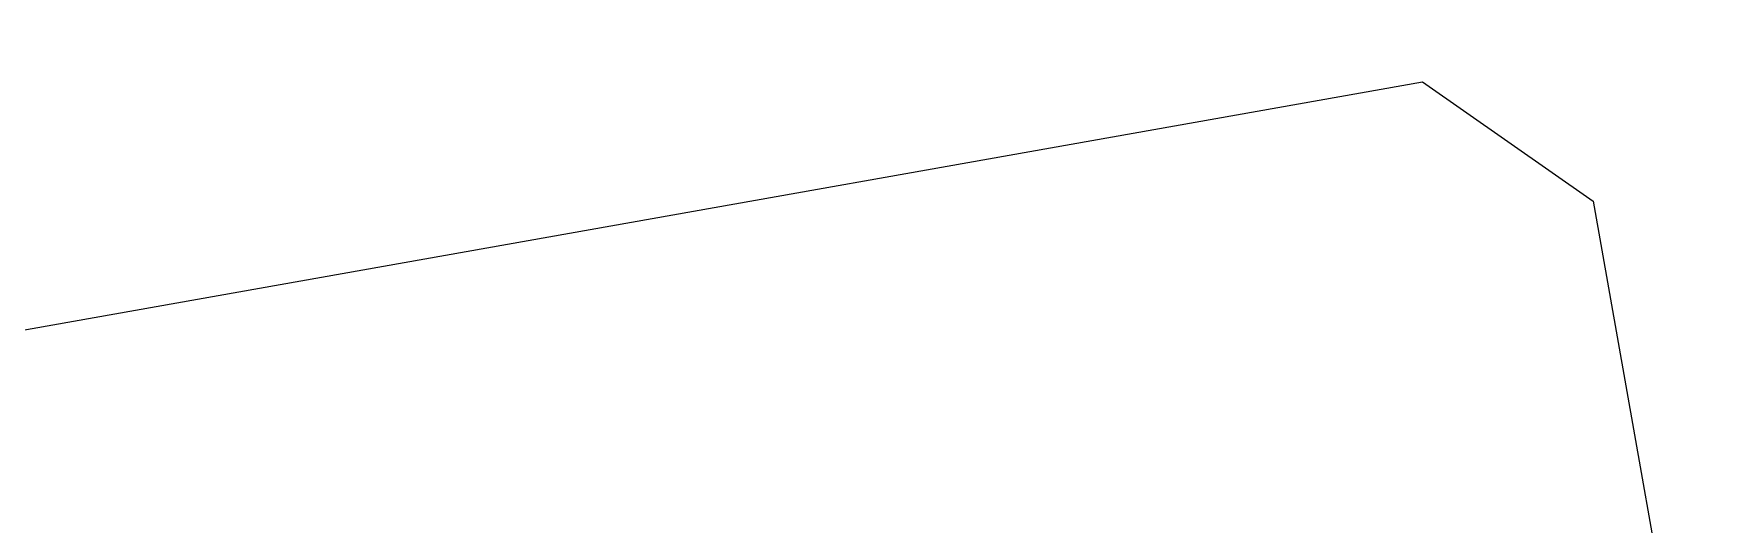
# Model space of a CAD drawing. Header units: millimetres. Extents: x 0 to 8967983, y -224399 to 13801.
# Drawn here: x 71378.1 to 71389.33, y -193386.85 to -193383.59 of the extents above; entities that cross this region are included whole.
import ezdxf

# ---------------------------------------------------------------- set-up
doc = ezdxf.new("R2010")
doc.units = ezdxf.units.MM
doc.header["$LTSCALE"] = 10
doc.layers.add('Архитектура', color=251, linetype='Continuous')

msp = doc.modelspace()

# ---------------------------------------------------------------- linework, layer by layer
at = {"layer": 'Архитектура', "lineweight": 25, "transparency": 33554684}
msp.add_lwpolyline([(71368.977, -193418.366), (71363.786, -193389.073), (71364.576, -193387.943), (71387.315, -193383.912), (71388.446, -193384.703), (71389.148, -193388.664), (71388.23, -193389.075), (71387.948, -193388.877), (71383.386, -193389.686), (71383.287, -193389.827), (71381.184, -193391.933), (71380.796, -193393.24), (71381.839, -193399.123)], dxfattribs=at)
msp.add_lwpolyline([(71368.977, -193418.366), (71363.786, -193389.073), (71364.576, -193387.943), (71387.315, -193383.912), (71388.446, -193384.703), (71389.148, -193388.664), (71388.23, -193389.075), (71387.948, -193388.877), (71383.386, -193389.686), (71383.287, -193389.827), (71381.184, -193391.933), (71380.796, -193393.24), (71381.839, -193399.123)], dxfattribs=at)
msp.add_lwpolyline([(71368.977, -193418.366), (71363.786, -193389.073), (71364.576, -193387.943), (71387.315, -193383.912), (71388.446, -193384.703), (71389.148, -193388.664), (71388.23, -193389.075), (71387.948, -193388.877), (71383.386, -193389.686), (71383.287, -193389.827), (71381.184, -193391.933), (71380.796, -193393.24), (71381.839, -193399.123)], dxfattribs=at)
msp.add_lwpolyline([(71368.977, -193418.366), (71363.786, -193389.073), (71364.576, -193387.943), (71387.315, -193383.912), (71388.446, -193384.703), (71389.148, -193388.664), (71388.23, -193389.075), (71387.948, -193388.877), (71383.386, -193389.686), (71383.287, -193389.827), (71381.184, -193391.933), (71380.796, -193393.24), (71381.839, -193399.123)], dxfattribs=at)
msp.add_lwpolyline([(71368.977, -193418.366), (71363.786, -193389.073), (71364.576, -193387.943), (71387.315, -193383.912), (71388.446, -193384.703), (71389.148, -193388.664), (71388.23, -193389.075), (71387.948, -193388.877), (71383.386, -193389.686), (71383.287, -193389.827), (71381.184, -193391.933), (71380.796, -193393.24), (71381.839, -193399.123)], dxfattribs=at)
msp.add_lwpolyline([(71368.977, -193418.366), (71363.786, -193389.073), (71364.576, -193387.943), (71387.315, -193383.912), (71388.446, -193384.703), (71389.148, -193388.664), (71388.23, -193389.075), (71387.948, -193388.877), (71383.386, -193389.686), (71383.287, -193389.827), (71381.184, -193391.933), (71380.796, -193393.24), (71381.839, -193399.123)], dxfattribs=at)
msp.add_lwpolyline([(71368.977, -193418.366), (71363.786, -193389.073), (71364.576, -193387.943), (71387.315, -193383.912), (71388.446, -193384.703), (71389.148, -193388.664), (71388.23, -193389.075), (71387.948, -193388.877), (71383.386, -193389.686), (71383.287, -193389.827), (71381.184, -193391.933), (71380.796, -193393.24), (71381.839, -193399.123)], dxfattribs=at)
msp.add_lwpolyline([(71368.977, -193418.366), (71363.786, -193389.073), (71364.576, -193387.943), (71387.315, -193383.912), (71388.446, -193384.703), (71389.148, -193388.664), (71388.23, -193389.075), (71387.948, -193388.877), (71383.386, -193389.686), (71383.287, -193389.827), (71381.184, -193391.933), (71380.796, -193393.24), (71381.839, -193399.123)], dxfattribs=at)
msp.add_lwpolyline([(71368.977, -193418.366), (71363.786, -193389.073), (71364.576, -193387.943), (71387.315, -193383.912), (71388.446, -193384.703), (71389.148, -193388.664), (71388.23, -193389.075), (71387.948, -193388.877), (71383.386, -193389.686), (71383.287, -193389.827), (71381.184, -193391.933), (71380.796, -193393.24), (71381.839, -193399.123)], dxfattribs=at)
msp.add_lwpolyline([(71368.977, -193418.366), (71363.786, -193389.073), (71364.576, -193387.943), (71387.315, -193383.912), (71388.446, -193384.703), (71389.148, -193388.664), (71388.23, -193389.075), (71387.948, -193388.877), (71383.386, -193389.686), (71383.287, -193389.827), (71381.184, -193391.933), (71380.796, -193393.24), (71381.839, -193399.123)], dxfattribs=at)
msp.add_lwpolyline([(71368.977, -193418.366), (71363.786, -193389.073), (71364.576, -193387.943), (71387.315, -193383.912), (71388.446, -193384.703), (71389.148, -193388.664), (71388.23, -193389.075), (71387.948, -193388.877), (71383.386, -193389.686), (71383.287, -193389.827), (71381.184, -193391.933), (71380.796, -193393.24), (71381.839, -193399.123)], dxfattribs=at)
msp.add_lwpolyline([(71368.977, -193418.366), (71363.786, -193389.073), (71364.576, -193387.943), (71387.315, -193383.912), (71388.446, -193384.703), (71389.148, -193388.664), (71388.23, -193389.075), (71387.948, -193388.877), (71383.386, -193389.686), (71383.287, -193389.827), (71381.184, -193391.933), (71380.796, -193393.24), (71381.839, -193399.123)], dxfattribs=at)
msp.add_lwpolyline([(71368.977, -193418.366), (71363.786, -193389.073), (71364.576, -193387.943), (71387.315, -193383.912), (71388.446, -193384.703), (71389.148, -193388.664), (71388.23, -193389.075), (71387.948, -193388.877), (71383.386, -193389.686), (71383.287, -193389.827), (71381.184, -193391.933), (71380.796, -193393.24), (71381.839, -193399.123)], dxfattribs=at)
msp.add_lwpolyline([(71368.977, -193418.366), (71363.786, -193389.073), (71364.576, -193387.943), (71387.315, -193383.912), (71388.446, -193384.703), (71389.148, -193388.664), (71388.23, -193389.075), (71387.948, -193388.877), (71383.386, -193389.686), (71383.287, -193389.827), (71381.184, -193391.933), (71380.796, -193393.24), (71381.839, -193399.123)], dxfattribs=at)
msp.add_lwpolyline([(71368.977, -193418.366), (71363.786, -193389.073), (71364.576, -193387.943), (71387.315, -193383.912), (71388.446, -193384.703), (71389.148, -193388.664), (71388.23, -193389.075), (71387.948, -193388.877), (71383.386, -193389.686), (71383.287, -193389.827), (71381.184, -193391.933), (71380.796, -193393.24), (71381.839, -193399.123)], dxfattribs=at)
msp.add_lwpolyline([(71368.977, -193418.366), (71363.786, -193389.073), (71364.576, -193387.943), (71387.315, -193383.912), (71388.446, -193384.703), (71389.148, -193388.664), (71388.23, -193389.075), (71387.948, -193388.877), (71383.386, -193389.686), (71383.287, -193389.827), (71381.184, -193391.933), (71380.796, -193393.24), (71381.839, -193399.123)], dxfattribs=at)
msp.add_lwpolyline([(71368.977, -193418.366), (71363.786, -193389.073), (71364.576, -193387.943), (71387.315, -193383.912), (71388.446, -193384.703), (71389.148, -193388.664), (71388.23, -193389.075), (71387.948, -193388.877), (71383.386, -193389.686), (71383.287, -193389.827), (71381.184, -193391.933), (71380.796, -193393.24), (71381.839, -193399.123)], dxfattribs=at)
msp.add_lwpolyline([(71368.977, -193418.366), (71363.786, -193389.073), (71364.576, -193387.943), (71387.315, -193383.912), (71388.446, -193384.703), (71389.148, -193388.664), (71388.23, -193389.075), (71387.948, -193388.877), (71383.386, -193389.686), (71383.287, -193389.827), (71381.184, -193391.933), (71380.796, -193393.24), (71381.839, -193399.123)], dxfattribs=at)
msp.add_lwpolyline([(71368.977, -193418.366), (71363.786, -193389.073), (71364.576, -193387.943), (71387.315, -193383.912), (71388.446, -193384.703), (71389.148, -193388.664), (71388.23, -193389.075), (71387.948, -193388.877), (71383.386, -193389.686), (71383.287, -193389.827), (71381.184, -193391.933), (71380.796, -193393.24), (71381.839, -193399.123)], dxfattribs=at)
msp.add_lwpolyline([(71368.977, -193418.366), (71363.786, -193389.073), (71364.576, -193387.943), (71387.315, -193383.912), (71388.446, -193384.703), (71389.148, -193388.664), (71388.23, -193389.075), (71387.948, -193388.877), (71383.386, -193389.686), (71383.287, -193389.827), (71381.184, -193391.933), (71380.796, -193393.24), (71381.839, -193399.123)], dxfattribs=at)
msp.add_lwpolyline([(71368.977, -193418.366), (71363.786, -193389.073), (71364.576, -193387.943), (71387.315, -193383.912), (71388.446, -193384.703), (71389.148, -193388.664), (71388.23, -193389.075), (71387.948, -193388.877), (71383.386, -193389.686), (71383.287, -193389.827), (71381.184, -193391.933), (71380.796, -193393.24), (71381.839, -193399.123)], dxfattribs=at)
msp.add_lwpolyline([(71368.977, -193418.366), (71363.786, -193389.073), (71364.576, -193387.943), (71387.315, -193383.912), (71388.446, -193384.703), (71389.148, -193388.664), (71388.23, -193389.075), (71387.948, -193388.877), (71383.386, -193389.686), (71383.287, -193389.827), (71381.184, -193391.933), (71380.796, -193393.24), (71381.839, -193399.123)], dxfattribs=at)
msp.add_lwpolyline([(71368.977, -193418.366), (71363.786, -193389.073), (71364.576, -193387.943), (71387.315, -193383.912), (71388.446, -193384.703), (71389.148, -193388.664), (71388.23, -193389.075), (71387.948, -193388.877), (71383.386, -193389.686), (71383.287, -193389.827), (71381.184, -193391.933), (71380.796, -193393.24), (71381.839, -193399.123)], dxfattribs=at)
msp.add_lwpolyline([(71368.977, -193418.366), (71363.786, -193389.073), (71364.576, -193387.943), (71387.315, -193383.912), (71388.446, -193384.703), (71389.148, -193388.664), (71388.23, -193389.075), (71387.948, -193388.877), (71383.386, -193389.686), (71383.287, -193389.827), (71381.184, -193391.933), (71380.796, -193393.24), (71381.839, -193399.123)], dxfattribs=at)
msp.add_lwpolyline([(71368.977, -193418.366), (71363.786, -193389.073), (71364.576, -193387.943), (71387.315, -193383.912), (71388.446, -193384.703), (71389.148, -193388.664), (71388.23, -193389.075), (71387.948, -193388.877), (71383.386, -193389.686), (71383.287, -193389.827), (71381.184, -193391.933), (71380.796, -193393.24), (71381.839, -193399.123)], dxfattribs=at)
msp.add_lwpolyline([(71368.977, -193418.366), (71363.786, -193389.073), (71364.576, -193387.943), (71387.315, -193383.912), (71388.446, -193384.703), (71389.148, -193388.664), (71388.23, -193389.075), (71387.948, -193388.877), (71383.386, -193389.686), (71383.287, -193389.827), (71381.184, -193391.933), (71380.796, -193393.24), (71381.839, -193399.123)], dxfattribs=at)
msp.add_lwpolyline([(71368.977, -193418.366), (71363.786, -193389.073), (71364.576, -193387.943), (71387.315, -193383.912), (71388.446, -193384.703), (71389.148, -193388.664), (71388.23, -193389.075), (71387.948, -193388.877), (71383.386, -193389.686), (71383.287, -193389.827), (71381.184, -193391.933), (71380.796, -193393.24), (71381.839, -193399.123)], dxfattribs=at)
msp.add_lwpolyline([(71368.977, -193418.366), (71363.786, -193389.073), (71364.576, -193387.943), (71387.315, -193383.912), (71388.446, -193384.703), (71389.148, -193388.664), (71388.23, -193389.075), (71387.948, -193388.877), (71383.386, -193389.686), (71383.287, -193389.827), (71381.184, -193391.933), (71380.796, -193393.24), (71381.839, -193399.123)], dxfattribs=at)
msp.add_lwpolyline([(71368.977, -193418.366), (71363.786, -193389.073), (71364.576, -193387.943), (71387.315, -193383.912), (71388.446, -193384.703), (71389.148, -193388.664), (71388.23, -193389.075), (71387.948, -193388.877), (71383.386, -193389.686), (71383.287, -193389.827), (71381.184, -193391.933), (71380.796, -193393.24), (71381.839, -193399.123)], dxfattribs=at)
msp.add_lwpolyline([(71368.977, -193418.366), (71363.786, -193389.073), (71364.576, -193387.943), (71387.315, -193383.912), (71388.446, -193384.703), (71389.148, -193388.664), (71388.23, -193389.075), (71387.948, -193388.877), (71383.386, -193389.686), (71383.287, -193389.827), (71381.184, -193391.933), (71380.796, -193393.24), (71381.839, -193399.123)], dxfattribs=at)
msp.add_lwpolyline([(71368.977, -193418.366), (71363.786, -193389.073), (71364.576, -193387.943), (71387.315, -193383.912), (71388.446, -193384.703), (71389.148, -193388.664), (71388.23, -193389.075), (71387.948, -193388.877), (71383.386, -193389.686), (71383.287, -193389.827), (71381.184, -193391.933), (71380.796, -193393.24), (71381.839, -193399.123)], dxfattribs=at)
msp.add_lwpolyline([(71368.977, -193418.366), (71363.786, -193389.073), (71364.576, -193387.943), (71387.315, -193383.912), (71388.446, -193384.703), (71389.148, -193388.664), (71388.23, -193389.075), (71387.948, -193388.877), (71383.386, -193389.686), (71383.287, -193389.827), (71381.184, -193391.933), (71380.796, -193393.24), (71381.839, -193399.123)], dxfattribs=at)
msp.add_lwpolyline([(71368.977, -193418.366), (71363.786, -193389.073), (71364.576, -193387.943), (71387.315, -193383.912), (71388.446, -193384.703), (71389.148, -193388.664), (71388.23, -193389.075), (71387.948, -193388.877), (71383.386, -193389.686), (71383.287, -193389.827), (71381.184, -193391.933), (71380.796, -193393.24), (71381.839, -193399.123)], dxfattribs=at)
msp.add_lwpolyline([(71368.977, -193418.366), (71363.786, -193389.073), (71364.576, -193387.943), (71387.315, -193383.912), (71388.446, -193384.703), (71389.148, -193388.664), (71388.23, -193389.075), (71387.948, -193388.877), (71383.386, -193389.686), (71383.287, -193389.827), (71381.184, -193391.933), (71380.796, -193393.24), (71381.839, -193399.123)], dxfattribs=at)
msp.add_lwpolyline([(71368.977, -193418.366), (71363.786, -193389.073), (71364.576, -193387.943), (71387.315, -193383.912), (71388.446, -193384.703), (71389.148, -193388.664), (71388.23, -193389.075), (71387.948, -193388.877), (71383.386, -193389.686), (71383.287, -193389.827), (71381.184, -193391.933), (71380.796, -193393.24), (71381.839, -193399.123)], dxfattribs=at)
msp.add_lwpolyline([(71368.977, -193418.366), (71363.786, -193389.073), (71364.576, -193387.943), (71387.315, -193383.912), (71388.446, -193384.703), (71389.148, -193388.664), (71388.23, -193389.075), (71387.948, -193388.877), (71383.386, -193389.686), (71383.287, -193389.827), (71381.184, -193391.933), (71380.796, -193393.24), (71381.839, -193399.123)], dxfattribs=at)
msp.add_lwpolyline([(71368.977, -193418.366), (71363.786, -193389.073), (71364.576, -193387.943), (71387.315, -193383.912), (71388.446, -193384.703), (71389.148, -193388.664), (71388.23, -193389.075), (71387.948, -193388.877), (71383.386, -193389.686), (71383.287, -193389.827), (71381.184, -193391.933), (71380.796, -193393.24), (71381.839, -193399.123)], dxfattribs=at)
msp.add_lwpolyline([(71368.977, -193418.366), (71363.786, -193389.073), (71364.576, -193387.943), (71387.315, -193383.912), (71388.446, -193384.703), (71389.148, -193388.664), (71388.23, -193389.075), (71387.948, -193388.877), (71383.386, -193389.686), (71383.287, -193389.827), (71381.184, -193391.933), (71380.796, -193393.24), (71381.839, -193399.123)], dxfattribs=at)
msp.add_lwpolyline([(71368.977, -193418.366), (71363.786, -193389.073), (71364.576, -193387.943), (71387.315, -193383.912), (71388.446, -193384.703), (71389.148, -193388.664), (71388.23, -193389.075), (71387.948, -193388.877), (71383.386, -193389.686), (71383.287, -193389.827), (71381.184, -193391.933), (71380.796, -193393.24), (71381.839, -193399.123)], dxfattribs=at)
msp.add_lwpolyline([(71368.977, -193418.366), (71363.786, -193389.073), (71364.576, -193387.943), (71387.315, -193383.912), (71388.446, -193384.703), (71389.148, -193388.664), (71388.23, -193389.075), (71387.948, -193388.877), (71383.386, -193389.686), (71383.287, -193389.827), (71381.184, -193391.933), (71380.796, -193393.24), (71381.839, -193399.123)], dxfattribs=at)
msp.add_lwpolyline([(71368.977, -193418.366), (71363.786, -193389.073), (71364.576, -193387.943), (71387.315, -193383.912), (71388.446, -193384.703), (71389.148, -193388.664), (71388.23, -193389.075), (71387.948, -193388.877), (71383.386, -193389.686), (71383.287, -193389.827), (71381.184, -193391.933), (71380.796, -193393.24), (71381.839, -193399.123)], dxfattribs=at)
msp.add_lwpolyline([(71368.977, -193418.366), (71363.786, -193389.073), (71364.576, -193387.943), (71387.315, -193383.912), (71388.446, -193384.703), (71389.148, -193388.664), (71388.23, -193389.075), (71387.948, -193388.877), (71383.386, -193389.686), (71383.287, -193389.827), (71381.184, -193391.933), (71380.796, -193393.24), (71381.839, -193399.123)], dxfattribs=at)
msp.add_lwpolyline([(71368.977, -193418.366), (71363.786, -193389.073), (71364.576, -193387.943), (71387.315, -193383.912), (71388.446, -193384.703), (71389.148, -193388.664), (71388.23, -193389.075), (71387.948, -193388.877), (71383.386, -193389.686), (71383.287, -193389.827), (71381.184, -193391.933), (71380.796, -193393.24), (71381.839, -193399.123)], dxfattribs=at)
msp.add_lwpolyline([(71368.977, -193418.366), (71363.786, -193389.073), (71364.576, -193387.943), (71387.315, -193383.912), (71388.446, -193384.703), (71389.148, -193388.664), (71388.23, -193389.075), (71387.948, -193388.877), (71383.386, -193389.686), (71383.287, -193389.827), (71381.184, -193391.933), (71380.796, -193393.24), (71381.839, -193399.123)], dxfattribs=at)
msp.add_lwpolyline([(71368.977, -193418.366), (71363.786, -193389.073), (71364.576, -193387.943), (71387.315, -193383.912), (71388.446, -193384.703), (71389.148, -193388.664), (71388.23, -193389.075), (71387.948, -193388.877), (71383.386, -193389.686), (71383.287, -193389.827), (71381.184, -193391.933), (71380.796, -193393.24), (71381.839, -193399.123)], dxfattribs=at)
msp.add_lwpolyline([(71368.977, -193418.366), (71363.786, -193389.073), (71364.576, -193387.943), (71387.315, -193383.912), (71388.446, -193384.703), (71389.148, -193388.664), (71388.23, -193389.075), (71387.948, -193388.877), (71383.386, -193389.686), (71383.287, -193389.827), (71381.184, -193391.933), (71380.796, -193393.24), (71381.839, -193399.123)], dxfattribs=at)
msp.add_lwpolyline([(71368.977, -193418.366), (71363.786, -193389.073), (71364.576, -193387.943), (71387.315, -193383.912), (71388.446, -193384.703), (71389.148, -193388.664), (71388.23, -193389.075), (71387.948, -193388.877), (71383.386, -193389.686), (71383.287, -193389.827), (71381.184, -193391.933), (71380.796, -193393.24), (71381.839, -193399.123)], dxfattribs=at)
msp.add_lwpolyline([(71368.977, -193418.366), (71363.786, -193389.073), (71364.576, -193387.943), (71387.315, -193383.912), (71388.446, -193384.703), (71389.148, -193388.664), (71388.23, -193389.075), (71387.948, -193388.877), (71383.386, -193389.686), (71383.287, -193389.827), (71381.184, -193391.933), (71380.796, -193393.24), (71381.839, -193399.123)], dxfattribs=at)
msp.add_lwpolyline([(71368.977, -193418.366), (71363.786, -193389.073), (71364.576, -193387.943), (71387.315, -193383.912), (71388.446, -193384.703), (71389.148, -193388.664), (71388.23, -193389.075), (71387.948, -193388.877), (71383.386, -193389.686), (71383.287, -193389.827), (71381.184, -193391.933), (71380.796, -193393.24), (71381.839, -193399.123)], dxfattribs=at)
msp.add_lwpolyline([(71368.977, -193418.366), (71363.786, -193389.073), (71364.576, -193387.943), (71387.315, -193383.912), (71388.446, -193384.703), (71389.148, -193388.664), (71388.23, -193389.075), (71387.948, -193388.877), (71383.386, -193389.686), (71383.287, -193389.827), (71381.184, -193391.933), (71380.796, -193393.24), (71381.839, -193399.123)], dxfattribs=at)
msp.add_lwpolyline([(71368.977, -193418.366), (71363.786, -193389.073), (71364.576, -193387.943), (71387.315, -193383.912), (71388.446, -193384.703), (71389.148, -193388.664), (71388.23, -193389.075), (71387.948, -193388.877), (71383.386, -193389.686), (71383.287, -193389.827), (71381.184, -193391.933), (71380.796, -193393.24), (71381.839, -193399.123)], dxfattribs=at)
msp.add_lwpolyline([(71368.977, -193418.366), (71363.786, -193389.073), (71364.576, -193387.943), (71387.315, -193383.912), (71388.446, -193384.703), (71389.148, -193388.664), (71388.23, -193389.075), (71387.948, -193388.877), (71383.386, -193389.686), (71383.287, -193389.827), (71381.184, -193391.933), (71380.796, -193393.24), (71381.839, -193399.123)], dxfattribs=at)
msp.add_lwpolyline([(71368.977, -193418.366), (71363.786, -193389.073), (71364.576, -193387.943), (71387.315, -193383.912), (71388.446, -193384.703), (71389.148, -193388.664), (71388.23, -193389.075), (71387.948, -193388.877), (71383.386, -193389.686), (71383.287, -193389.827), (71381.184, -193391.933), (71380.796, -193393.24), (71381.839, -193399.123)], dxfattribs=at)
msp.add_lwpolyline([(71368.977, -193418.366), (71363.786, -193389.073), (71364.576, -193387.943), (71387.315, -193383.912), (71388.446, -193384.703), (71389.148, -193388.664), (71388.23, -193389.075), (71387.948, -193388.877), (71383.386, -193389.686), (71383.287, -193389.827), (71381.184, -193391.933), (71380.796, -193393.24), (71381.839, -193399.123)], dxfattribs=at)
msp.add_lwpolyline([(71368.977, -193418.366), (71363.786, -193389.073), (71364.576, -193387.943), (71387.315, -193383.912), (71388.446, -193384.703), (71389.148, -193388.664), (71388.23, -193389.075), (71387.948, -193388.877), (71383.386, -193389.686), (71383.287, -193389.827), (71381.184, -193391.933), (71380.796, -193393.24), (71381.839, -193399.123)], dxfattribs=at)
msp.add_lwpolyline([(71368.977, -193418.366), (71363.786, -193389.073), (71364.576, -193387.943), (71387.315, -193383.912), (71388.446, -193384.703), (71389.148, -193388.664), (71388.23, -193389.075), (71387.948, -193388.877), (71383.386, -193389.686), (71383.287, -193389.827), (71381.184, -193391.933), (71380.796, -193393.24), (71381.839, -193399.123)], dxfattribs=at)
msp.add_lwpolyline([(71368.977, -193418.366), (71363.786, -193389.073), (71364.576, -193387.943), (71387.315, -193383.912), (71388.446, -193384.703), (71389.148, -193388.664), (71388.23, -193389.075), (71387.948, -193388.877), (71383.386, -193389.686), (71383.287, -193389.827), (71381.184, -193391.933), (71380.796, -193393.24), (71381.839, -193399.123)], dxfattribs=at)
msp.add_lwpolyline([(71368.977, -193418.366), (71363.786, -193389.073), (71364.576, -193387.943), (71387.315, -193383.912), (71388.446, -193384.703), (71389.148, -193388.664), (71388.23, -193389.075), (71387.948, -193388.877), (71383.386, -193389.686), (71383.287, -193389.827), (71381.184, -193391.933), (71380.796, -193393.24), (71381.839, -193399.123)], dxfattribs=at)
msp.add_lwpolyline([(71368.977, -193418.366), (71363.786, -193389.073), (71364.576, -193387.943), (71387.315, -193383.912), (71388.446, -193384.703), (71389.148, -193388.664), (71388.23, -193389.075), (71387.948, -193388.877), (71383.386, -193389.686), (71383.287, -193389.827), (71381.184, -193391.933), (71380.796, -193393.24), (71381.839, -193399.123)], dxfattribs=at)
msp.add_lwpolyline([(71368.977, -193418.366), (71363.786, -193389.073), (71364.576, -193387.943), (71387.315, -193383.912), (71388.446, -193384.703), (71389.148, -193388.664), (71388.23, -193389.075), (71387.948, -193388.877), (71383.386, -193389.686), (71383.287, -193389.827), (71381.184, -193391.933), (71380.796, -193393.24), (71381.839, -193399.123)], dxfattribs=at)
msp.add_lwpolyline([(71368.977, -193418.366), (71363.786, -193389.073), (71364.576, -193387.943), (71387.315, -193383.912), (71388.446, -193384.703), (71389.148, -193388.664), (71388.23, -193389.075), (71387.948, -193388.877), (71383.386, -193389.686), (71383.287, -193389.827), (71381.184, -193391.933), (71380.796, -193393.24), (71381.839, -193399.123)], dxfattribs=at)
msp.add_lwpolyline([(71368.977, -193418.366), (71363.786, -193389.073), (71364.576, -193387.943), (71387.315, -193383.912), (71388.446, -193384.703), (71389.148, -193388.664), (71388.23, -193389.075), (71387.948, -193388.877), (71383.386, -193389.686), (71383.287, -193389.827), (71381.184, -193391.933), (71380.796, -193393.24), (71381.839, -193399.123)], dxfattribs=at)
msp.add_lwpolyline([(71368.977, -193418.366), (71363.786, -193389.073), (71364.576, -193387.943), (71387.315, -193383.912), (71388.446, -193384.703), (71389.148, -193388.664), (71388.23, -193389.075), (71387.948, -193388.877), (71383.386, -193389.686), (71383.287, -193389.827), (71381.184, -193391.933), (71380.796, -193393.24), (71381.839, -193399.123)], dxfattribs=at)
msp.add_lwpolyline([(71368.977, -193418.366), (71363.786, -193389.073), (71364.576, -193387.943), (71387.315, -193383.912), (71388.446, -193384.703), (71389.148, -193388.664), (71388.23, -193389.075), (71387.948, -193388.877), (71383.386, -193389.686), (71383.287, -193389.827), (71381.184, -193391.933), (71380.796, -193393.24), (71381.839, -193399.123)], dxfattribs=at)
msp.add_lwpolyline([(71368.977, -193418.366), (71363.786, -193389.073), (71364.576, -193387.943), (71387.315, -193383.912), (71388.446, -193384.703), (71389.148, -193388.664), (71388.23, -193389.075), (71387.948, -193388.877), (71383.386, -193389.686), (71383.287, -193389.827), (71381.184, -193391.933), (71380.796, -193393.24), (71381.839, -193399.123)], dxfattribs=at)
msp.add_lwpolyline([(71368.977, -193418.366), (71363.786, -193389.073), (71364.576, -193387.943), (71387.315, -193383.912), (71388.446, -193384.703), (71389.148, -193388.664), (71388.23, -193389.075), (71387.948, -193388.877), (71383.386, -193389.686), (71383.287, -193389.827), (71381.184, -193391.933), (71380.796, -193393.24), (71381.839, -193399.123)], dxfattribs=at)
msp.add_lwpolyline([(71368.977, -193418.366), (71363.786, -193389.073), (71364.576, -193387.943), (71387.315, -193383.912), (71388.446, -193384.703), (71389.148, -193388.664), (71388.23, -193389.075), (71387.948, -193388.877), (71383.386, -193389.686), (71383.287, -193389.827), (71381.184, -193391.933), (71380.796, -193393.24), (71381.839, -193399.123)], dxfattribs=at)
msp.add_lwpolyline([(71368.977, -193418.366), (71363.786, -193389.073), (71364.576, -193387.943), (71387.315, -193383.912), (71388.446, -193384.703), (71389.148, -193388.664), (71388.23, -193389.075), (71387.948, -193388.877), (71383.386, -193389.686), (71383.287, -193389.827), (71381.184, -193391.933), (71380.796, -193393.24), (71381.839, -193399.123)], dxfattribs=at)
msp.add_lwpolyline([(71368.977, -193418.366), (71363.786, -193389.073), (71364.576, -193387.943), (71387.315, -193383.912), (71388.446, -193384.703), (71389.148, -193388.664), (71388.23, -193389.075), (71387.948, -193388.877), (71383.386, -193389.686), (71383.287, -193389.827), (71381.184, -193391.933), (71380.796, -193393.24), (71381.839, -193399.123)], dxfattribs=at)
msp.add_lwpolyline([(71368.977, -193418.366), (71363.786, -193389.073), (71364.576, -193387.943), (71387.315, -193383.912), (71388.446, -193384.703), (71389.148, -193388.664), (71388.23, -193389.075), (71387.948, -193388.877), (71383.386, -193389.686), (71383.287, -193389.827), (71381.184, -193391.933), (71380.796, -193393.24), (71381.839, -193399.123)], dxfattribs=at)
msp.add_lwpolyline([(71368.977, -193418.366), (71363.786, -193389.073), (71364.576, -193387.943), (71387.315, -193383.912), (71388.446, -193384.703), (71389.148, -193388.664), (71388.23, -193389.075), (71387.948, -193388.877), (71383.386, -193389.686), (71383.287, -193389.827), (71381.184, -193391.933), (71380.796, -193393.24), (71381.839, -193399.123)], dxfattribs=at)
msp.add_lwpolyline([(71368.977, -193418.366), (71363.786, -193389.073), (71364.576, -193387.943), (71387.315, -193383.912), (71388.446, -193384.703), (71389.148, -193388.664), (71388.23, -193389.075), (71387.948, -193388.877), (71383.386, -193389.686), (71383.287, -193389.827), (71381.184, -193391.933), (71380.796, -193393.24), (71381.839, -193399.123)], dxfattribs=at)
msp.add_lwpolyline([(71368.977, -193418.366), (71363.786, -193389.073), (71364.576, -193387.943), (71387.315, -193383.912), (71388.446, -193384.703), (71389.148, -193388.664), (71388.23, -193389.075), (71387.948, -193388.877), (71383.386, -193389.686), (71383.287, -193389.827), (71381.184, -193391.933), (71380.796, -193393.24), (71381.839, -193399.123)], dxfattribs=at)
msp.add_lwpolyline([(71368.977, -193418.366), (71363.786, -193389.073), (71364.576, -193387.943), (71387.315, -193383.912), (71388.446, -193384.703), (71389.148, -193388.664), (71388.23, -193389.075), (71387.948, -193388.877), (71383.386, -193389.686), (71383.287, -193389.827), (71381.184, -193391.933), (71380.796, -193393.24), (71381.839, -193399.123)], dxfattribs=at)
msp.add_lwpolyline([(71368.977, -193418.366), (71363.786, -193389.073), (71364.576, -193387.943), (71387.315, -193383.912), (71388.446, -193384.703), (71389.148, -193388.664), (71388.23, -193389.075), (71387.948, -193388.877), (71383.386, -193389.686), (71383.287, -193389.827), (71381.184, -193391.933), (71380.796, -193393.24), (71381.839, -193399.123)], dxfattribs=at)
msp.add_lwpolyline([(71368.977, -193418.366), (71363.786, -193389.073), (71364.576, -193387.943), (71387.315, -193383.912), (71388.446, -193384.703), (71389.148, -193388.664), (71388.23, -193389.075), (71387.948, -193388.877), (71383.386, -193389.686), (71383.287, -193389.827), (71381.184, -193391.933), (71380.796, -193393.24), (71381.839, -193399.123)], dxfattribs=at)
msp.add_lwpolyline([(71368.977, -193418.366), (71363.786, -193389.073), (71364.576, -193387.943), (71387.315, -193383.912), (71388.446, -193384.703), (71389.148, -193388.664), (71388.23, -193389.075), (71387.948, -193388.877), (71383.386, -193389.686), (71383.287, -193389.827), (71381.184, -193391.933), (71380.796, -193393.24), (71381.839, -193399.123)], dxfattribs=at)
msp.add_lwpolyline([(71368.977, -193418.366), (71363.786, -193389.073), (71364.576, -193387.943), (71387.315, -193383.912), (71388.446, -193384.703), (71389.148, -193388.664), (71388.23, -193389.075), (71387.948, -193388.877), (71383.386, -193389.686), (71383.287, -193389.827), (71381.184, -193391.933), (71380.796, -193393.24), (71381.839, -193399.123)], dxfattribs=at)
msp.add_lwpolyline([(71368.977, -193418.366), (71363.786, -193389.073), (71364.576, -193387.943), (71387.315, -193383.912), (71388.446, -193384.703), (71389.148, -193388.664), (71388.23, -193389.075), (71387.948, -193388.877), (71383.386, -193389.686), (71383.287, -193389.827), (71381.184, -193391.933), (71380.796, -193393.24), (71381.839, -193399.123)], dxfattribs=at)
msp.add_lwpolyline([(71368.977, -193418.366), (71363.786, -193389.073), (71364.576, -193387.943), (71387.315, -193383.912), (71388.446, -193384.703), (71389.148, -193388.664), (71388.23, -193389.075), (71387.948, -193388.877), (71383.386, -193389.686), (71383.287, -193389.827), (71381.184, -193391.933), (71380.796, -193393.24), (71381.839, -193399.123)], dxfattribs=at)
msp.add_lwpolyline([(71368.977, -193418.366), (71363.786, -193389.073), (71364.576, -193387.943), (71387.315, -193383.912), (71388.446, -193384.703), (71389.148, -193388.664), (71388.23, -193389.075), (71387.948, -193388.877), (71383.386, -193389.686), (71383.287, -193389.827), (71381.184, -193391.933), (71380.796, -193393.24), (71381.839, -193399.123)], dxfattribs=at)
msp.add_lwpolyline([(71368.977, -193418.366), (71363.786, -193389.073), (71364.576, -193387.943), (71387.315, -193383.912), (71388.446, -193384.703), (71389.148, -193388.664), (71388.23, -193389.075), (71387.948, -193388.877), (71383.386, -193389.686), (71383.287, -193389.827), (71381.184, -193391.933), (71380.796, -193393.24), (71381.839, -193399.123)], dxfattribs=at)
msp.add_lwpolyline([(71368.977, -193418.366), (71363.786, -193389.073), (71364.576, -193387.943), (71387.315, -193383.912), (71388.446, -193384.703), (71389.148, -193388.664), (71388.23, -193389.075), (71387.948, -193388.877), (71383.386, -193389.686), (71383.287, -193389.827), (71381.184, -193391.933), (71380.796, -193393.24), (71381.839, -193399.123)], dxfattribs=at)
msp.add_lwpolyline([(71368.977, -193418.366), (71363.786, -193389.073), (71364.576, -193387.943), (71387.315, -193383.912), (71388.446, -193384.703), (71389.148, -193388.664), (71388.23, -193389.075), (71387.948, -193388.877), (71383.386, -193389.686), (71383.287, -193389.827), (71381.184, -193391.933), (71380.796, -193393.24), (71381.839, -193399.123)], dxfattribs=at)
msp.add_lwpolyline([(71368.977, -193418.366), (71363.786, -193389.073), (71364.576, -193387.943), (71387.315, -193383.912), (71388.446, -193384.703), (71389.148, -193388.664), (71388.23, -193389.075), (71387.948, -193388.877), (71383.386, -193389.686), (71383.287, -193389.827), (71381.184, -193391.933), (71380.796, -193393.24), (71381.839, -193399.123)], dxfattribs=at)
msp.add_lwpolyline([(71368.977, -193418.366), (71363.786, -193389.073), (71364.576, -193387.943), (71387.315, -193383.912), (71388.446, -193384.703), (71389.148, -193388.664), (71388.23, -193389.075), (71387.948, -193388.877), (71383.386, -193389.686), (71383.287, -193389.827), (71381.184, -193391.933), (71380.796, -193393.24), (71381.839, -193399.123)], dxfattribs=at)
msp.add_lwpolyline([(71368.977, -193418.366), (71363.786, -193389.073), (71364.576, -193387.943), (71387.315, -193383.912), (71388.446, -193384.703), (71389.148, -193388.664), (71388.23, -193389.075), (71387.948, -193388.877), (71383.386, -193389.686), (71383.287, -193389.827), (71381.184, -193391.933), (71380.796, -193393.24), (71381.839, -193399.123)], dxfattribs=at)
msp.add_lwpolyline([(71368.977, -193418.366), (71363.786, -193389.073), (71364.576, -193387.943), (71387.315, -193383.912), (71388.446, -193384.703), (71389.148, -193388.664), (71388.23, -193389.075), (71387.948, -193388.877), (71383.386, -193389.686), (71383.287, -193389.827), (71381.184, -193391.933), (71380.796, -193393.24), (71381.839, -193399.123)], dxfattribs=at)
msp.add_lwpolyline([(71368.977, -193418.366), (71363.786, -193389.073), (71364.576, -193387.943), (71387.315, -193383.912), (71388.446, -193384.703), (71389.148, -193388.664), (71388.23, -193389.075), (71387.948, -193388.877), (71383.386, -193389.686), (71383.287, -193389.827), (71381.184, -193391.933), (71380.796, -193393.24), (71381.839, -193399.123)], dxfattribs=at)
msp.add_lwpolyline([(71368.977, -193418.366), (71363.786, -193389.073), (71364.576, -193387.943), (71387.315, -193383.912), (71388.446, -193384.703), (71389.148, -193388.664), (71388.23, -193389.075), (71387.948, -193388.877), (71383.386, -193389.686), (71383.287, -193389.827), (71381.184, -193391.933), (71380.796, -193393.24), (71381.839, -193399.123)], dxfattribs=at)
msp.add_lwpolyline([(71368.977, -193418.366), (71363.786, -193389.073), (71364.576, -193387.943), (71387.315, -193383.912), (71388.446, -193384.703), (71389.148, -193388.664), (71388.23, -193389.075), (71387.948, -193388.877), (71383.386, -193389.686), (71383.287, -193389.827), (71381.184, -193391.933), (71380.796, -193393.24), (71381.839, -193399.123)], dxfattribs=at)
msp.add_lwpolyline([(71368.977, -193418.366), (71363.786, -193389.073), (71364.576, -193387.943), (71387.315, -193383.912), (71388.446, -193384.703), (71389.148, -193388.664), (71388.23, -193389.075), (71387.948, -193388.877), (71383.386, -193389.686), (71383.287, -193389.827), (71381.184, -193391.933), (71380.796, -193393.24), (71381.839, -193399.123)], dxfattribs=at)
msp.add_lwpolyline([(71368.977, -193418.366), (71363.786, -193389.073), (71364.576, -193387.943), (71387.315, -193383.912), (71388.446, -193384.703), (71389.148, -193388.664), (71388.23, -193389.075), (71387.948, -193388.877), (71383.386, -193389.686), (71383.287, -193389.827), (71381.184, -193391.933), (71380.796, -193393.24), (71381.839, -193399.123)], dxfattribs=at)
msp.add_lwpolyline([(71368.977, -193418.366), (71363.786, -193389.073), (71364.576, -193387.943), (71387.315, -193383.912), (71388.446, -193384.703), (71389.148, -193388.664), (71388.23, -193389.075), (71387.948, -193388.877), (71383.386, -193389.686), (71383.287, -193389.827), (71381.184, -193391.933), (71380.796, -193393.24), (71381.839, -193399.123)], dxfattribs=at)
msp.add_lwpolyline([(71368.977, -193418.366), (71363.786, -193389.073), (71364.576, -193387.943), (71387.315, -193383.912), (71388.446, -193384.703), (71389.148, -193388.664), (71388.23, -193389.075), (71387.948, -193388.877), (71383.386, -193389.686), (71383.287, -193389.827), (71381.184, -193391.933), (71380.796, -193393.24), (71381.839, -193399.123)], dxfattribs=at)
msp.add_lwpolyline([(71368.977, -193418.366), (71363.786, -193389.073), (71364.576, -193387.943), (71387.315, -193383.912), (71388.446, -193384.703), (71389.148, -193388.664), (71388.23, -193389.075), (71387.948, -193388.877), (71383.386, -193389.686), (71383.287, -193389.827), (71381.184, -193391.933), (71380.796, -193393.24), (71381.839, -193399.123)], dxfattribs=at)
msp.add_lwpolyline([(71368.977, -193418.366), (71363.786, -193389.073), (71364.576, -193387.943), (71387.315, -193383.912), (71388.446, -193384.703), (71389.148, -193388.664), (71388.23, -193389.075), (71387.948, -193388.877), (71383.386, -193389.686), (71383.287, -193389.827), (71381.184, -193391.933), (71380.796, -193393.24), (71381.839, -193399.123)], dxfattribs=at)
msp.add_lwpolyline([(71368.977, -193418.366), (71363.786, -193389.073), (71364.576, -193387.943), (71387.315, -193383.912), (71388.446, -193384.703), (71389.148, -193388.664), (71388.23, -193389.075), (71387.948, -193388.877), (71383.386, -193389.686), (71383.287, -193389.827), (71381.184, -193391.933), (71380.796, -193393.24), (71381.839, -193399.123)], dxfattribs=at)
msp.add_lwpolyline([(71368.977, -193418.366), (71363.786, -193389.073), (71364.576, -193387.943), (71387.315, -193383.912), (71388.446, -193384.703), (71389.148, -193388.664), (71388.23, -193389.075), (71387.948, -193388.877), (71383.386, -193389.686), (71383.287, -193389.827), (71381.184, -193391.933), (71380.796, -193393.24), (71381.839, -193399.123)], dxfattribs=at)
msp.add_lwpolyline([(71368.977, -193418.366), (71363.786, -193389.073), (71364.576, -193387.943), (71387.315, -193383.912), (71388.446, -193384.703), (71389.148, -193388.664), (71388.23, -193389.075), (71387.948, -193388.877), (71383.386, -193389.686), (71383.287, -193389.827), (71381.184, -193391.933), (71380.796, -193393.24), (71381.839, -193399.123)], dxfattribs=at)
msp.add_lwpolyline([(71368.977, -193418.366), (71363.786, -193389.073), (71364.576, -193387.943), (71387.315, -193383.912), (71388.446, -193384.703), (71389.148, -193388.664), (71388.23, -193389.075), (71387.948, -193388.877), (71383.386, -193389.686), (71383.287, -193389.827), (71381.184, -193391.933), (71380.796, -193393.24), (71381.839, -193399.123)], dxfattribs=at)
msp.add_lwpolyline([(71368.977, -193418.366), (71363.786, -193389.073), (71364.576, -193387.943), (71387.315, -193383.912), (71388.446, -193384.703), (71389.148, -193388.664), (71388.23, -193389.075), (71387.948, -193388.877), (71383.386, -193389.686), (71383.287, -193389.827), (71381.184, -193391.933), (71380.796, -193393.24), (71381.839, -193399.123)], dxfattribs=at)
msp.add_lwpolyline([(71368.977, -193418.366), (71363.786, -193389.073), (71364.576, -193387.943), (71387.315, -193383.912), (71388.446, -193384.703), (71389.148, -193388.664), (71388.23, -193389.075), (71387.948, -193388.877), (71383.386, -193389.686), (71383.287, -193389.827), (71381.184, -193391.933), (71380.796, -193393.24), (71381.839, -193399.123)], dxfattribs=at)
msp.add_lwpolyline([(71368.977, -193418.366), (71363.786, -193389.073), (71364.576, -193387.943), (71387.315, -193383.912), (71388.446, -193384.703), (71389.148, -193388.664), (71388.23, -193389.075), (71387.948, -193388.877), (71383.386, -193389.686), (71383.287, -193389.827), (71381.184, -193391.933), (71380.796, -193393.24), (71381.839, -193399.123)], dxfattribs=at)
msp.add_lwpolyline([(71368.977, -193418.366), (71363.786, -193389.073), (71364.576, -193387.943), (71387.315, -193383.912), (71388.446, -193384.703), (71389.148, -193388.664), (71388.23, -193389.075), (71387.948, -193388.877), (71383.386, -193389.686), (71383.287, -193389.827), (71381.184, -193391.933), (71380.796, -193393.24), (71381.839, -193399.123)], dxfattribs=at)
msp.add_lwpolyline([(71368.977, -193418.366), (71363.786, -193389.073), (71364.576, -193387.943), (71387.315, -193383.912), (71388.446, -193384.703), (71389.148, -193388.664), (71388.23, -193389.075), (71387.948, -193388.877), (71383.386, -193389.686), (71383.287, -193389.827), (71381.184, -193391.933), (71380.796, -193393.24), (71381.839, -193399.123)], dxfattribs=at)
msp.add_lwpolyline([(71368.977, -193418.366), (71363.786, -193389.073), (71364.576, -193387.943), (71387.315, -193383.912), (71388.446, -193384.703), (71389.148, -193388.664), (71388.23, -193389.075), (71387.948, -193388.877), (71383.386, -193389.686), (71383.287, -193389.827), (71381.184, -193391.933), (71380.796, -193393.24), (71381.839, -193399.123)], dxfattribs=at)
msp.add_lwpolyline([(71368.977, -193418.366), (71363.786, -193389.073), (71364.576, -193387.943), (71387.315, -193383.912), (71388.446, -193384.703), (71389.148, -193388.664), (71388.23, -193389.075), (71387.948, -193388.877), (71383.386, -193389.686), (71383.287, -193389.827), (71381.184, -193391.933), (71380.796, -193393.24), (71381.839, -193399.123)], dxfattribs=at)
msp.add_lwpolyline([(71368.977, -193418.366), (71363.786, -193389.073), (71364.576, -193387.943), (71387.315, -193383.912), (71388.446, -193384.703), (71389.148, -193388.664), (71388.23, -193389.075), (71387.948, -193388.877), (71383.386, -193389.686), (71383.287, -193389.827), (71381.184, -193391.933), (71380.796, -193393.24), (71381.839, -193399.123)], dxfattribs=at)
msp.add_lwpolyline([(71368.977, -193418.366), (71363.786, -193389.073), (71364.576, -193387.943), (71387.315, -193383.912), (71388.446, -193384.703), (71389.148, -193388.664), (71388.23, -193389.075), (71387.948, -193388.877), (71383.386, -193389.686), (71383.287, -193389.827), (71381.184, -193391.933), (71380.796, -193393.24), (71381.839, -193399.123)], dxfattribs=at)
msp.add_lwpolyline([(71368.977, -193418.366), (71363.786, -193389.073), (71364.576, -193387.943), (71387.315, -193383.912), (71388.446, -193384.703), (71389.148, -193388.664), (71388.23, -193389.075), (71387.948, -193388.877), (71383.386, -193389.686), (71383.287, -193389.827), (71381.184, -193391.933), (71380.796, -193393.24), (71381.839, -193399.123)], dxfattribs=at)
msp.add_lwpolyline([(71368.977, -193418.366), (71363.786, -193389.073), (71364.576, -193387.943), (71387.315, -193383.912), (71388.446, -193384.703), (71389.148, -193388.664), (71388.23, -193389.075), (71387.948, -193388.877), (71383.386, -193389.686), (71383.287, -193389.827), (71381.184, -193391.933), (71380.796, -193393.24), (71381.839, -193399.123)], dxfattribs=at)
msp.add_lwpolyline([(71368.977, -193418.366), (71363.786, -193389.073), (71364.576, -193387.943), (71387.315, -193383.912), (71388.446, -193384.703), (71389.148, -193388.664), (71388.23, -193389.075), (71387.948, -193388.877), (71383.386, -193389.686), (71383.287, -193389.827), (71381.184, -193391.933), (71380.796, -193393.24), (71381.839, -193399.123)], dxfattribs=at)
msp.add_lwpolyline([(71368.977, -193418.366), (71363.786, -193389.073), (71364.576, -193387.943), (71387.315, -193383.912), (71388.446, -193384.703), (71389.148, -193388.664), (71388.23, -193389.075), (71387.948, -193388.877), (71383.386, -193389.686), (71383.287, -193389.827), (71381.184, -193391.933), (71380.796, -193393.24), (71381.839, -193399.123)], dxfattribs=at)
msp.add_lwpolyline([(71368.977, -193418.366), (71363.786, -193389.073), (71364.576, -193387.943), (71387.315, -193383.912), (71388.446, -193384.703), (71389.148, -193388.664), (71388.23, -193389.075), (71387.948, -193388.877), (71383.386, -193389.686), (71383.287, -193389.827), (71381.184, -193391.933), (71380.796, -193393.24), (71381.839, -193399.123)], dxfattribs=at)
msp.add_lwpolyline([(71368.977, -193418.366), (71363.786, -193389.073), (71364.576, -193387.943), (71387.315, -193383.912), (71388.446, -193384.703), (71389.148, -193388.664), (71388.23, -193389.075), (71387.948, -193388.877), (71383.386, -193389.686), (71383.287, -193389.827), (71381.184, -193391.933), (71380.796, -193393.24), (71381.839, -193399.123)], dxfattribs=at)
msp.add_lwpolyline([(71368.977, -193418.366), (71363.786, -193389.073), (71364.576, -193387.943), (71387.315, -193383.912), (71388.446, -193384.703), (71389.148, -193388.664), (71388.23, -193389.075), (71387.948, -193388.877), (71383.386, -193389.686), (71383.287, -193389.827), (71381.184, -193391.933), (71380.796, -193393.24), (71381.839, -193399.123)], dxfattribs=at)
msp.add_lwpolyline([(71368.977, -193418.366), (71363.786, -193389.073), (71364.576, -193387.943), (71387.315, -193383.912), (71388.446, -193384.703), (71389.148, -193388.664), (71388.23, -193389.075), (71387.948, -193388.877), (71383.386, -193389.686), (71383.287, -193389.827), (71381.184, -193391.933), (71380.796, -193393.24), (71381.839, -193399.123)], dxfattribs=at)
msp.add_lwpolyline([(71368.977, -193418.366), (71363.786, -193389.073), (71364.576, -193387.943), (71387.315, -193383.912), (71388.446, -193384.703), (71389.148, -193388.664), (71388.23, -193389.075), (71387.948, -193388.877), (71383.386, -193389.686), (71383.287, -193389.827), (71381.184, -193391.933), (71380.796, -193393.24), (71381.839, -193399.123)], dxfattribs=at)
msp.add_lwpolyline([(71368.977, -193418.366), (71363.786, -193389.073), (71364.576, -193387.943), (71387.315, -193383.912), (71388.446, -193384.703), (71389.148, -193388.664), (71388.23, -193389.075), (71387.948, -193388.877), (71383.386, -193389.686), (71383.287, -193389.827), (71381.184, -193391.933), (71380.796, -193393.24), (71381.839, -193399.123)], dxfattribs=at)
msp.add_lwpolyline([(71368.977, -193418.366), (71363.786, -193389.073), (71364.576, -193387.943), (71387.315, -193383.912), (71388.446, -193384.703), (71389.148, -193388.664), (71388.23, -193389.075), (71387.948, -193388.877), (71383.386, -193389.686), (71383.287, -193389.827), (71381.184, -193391.933), (71380.796, -193393.24), (71381.839, -193399.123)], dxfattribs=at)
msp.add_lwpolyline([(71368.977, -193418.366), (71363.786, -193389.073), (71364.576, -193387.943), (71387.315, -193383.912), (71388.446, -193384.703), (71389.148, -193388.664), (71388.23, -193389.075), (71387.948, -193388.877), (71383.386, -193389.686), (71383.287, -193389.827), (71381.184, -193391.933), (71380.796, -193393.24), (71381.839, -193399.123)], dxfattribs=at)
msp.add_lwpolyline([(71368.977, -193418.366), (71363.786, -193389.073), (71364.576, -193387.943), (71387.315, -193383.912), (71388.446, -193384.703), (71389.148, -193388.664), (71388.23, -193389.075), (71387.948, -193388.877), (71383.386, -193389.686), (71383.287, -193389.827), (71381.184, -193391.933), (71380.796, -193393.24), (71381.839, -193399.123)], dxfattribs=at)
msp.add_lwpolyline([(71368.977, -193418.366), (71363.786, -193389.073), (71364.576, -193387.943), (71387.315, -193383.912), (71388.446, -193384.703), (71389.148, -193388.664), (71388.23, -193389.075), (71387.948, -193388.877), (71383.386, -193389.686), (71383.287, -193389.827), (71381.184, -193391.933), (71380.796, -193393.24), (71381.839, -193399.123)], dxfattribs=at)
msp.add_lwpolyline([(71368.977, -193418.366), (71363.786, -193389.073), (71364.576, -193387.943), (71387.315, -193383.912), (71388.446, -193384.703), (71389.148, -193388.664), (71388.23, -193389.075), (71387.948, -193388.877), (71383.386, -193389.686), (71383.287, -193389.827), (71381.184, -193391.933), (71380.796, -193393.24), (71381.839, -193399.123)], dxfattribs=at)
msp.add_lwpolyline([(71368.977, -193418.366), (71363.786, -193389.073), (71364.576, -193387.943), (71387.315, -193383.912), (71388.446, -193384.703), (71389.148, -193388.664), (71388.23, -193389.075), (71387.948, -193388.877), (71383.386, -193389.686), (71383.287, -193389.827), (71381.184, -193391.933), (71380.796, -193393.24), (71381.839, -193399.123)], dxfattribs=at)
msp.add_lwpolyline([(71368.977, -193418.366), (71363.786, -193389.073), (71364.576, -193387.943), (71387.315, -193383.912), (71388.446, -193384.703), (71389.148, -193388.664), (71388.23, -193389.075), (71387.948, -193388.877), (71383.386, -193389.686), (71383.287, -193389.827), (71381.184, -193391.933), (71380.796, -193393.24), (71381.839, -193399.123)], dxfattribs=at)
msp.add_lwpolyline([(71368.977, -193418.366), (71363.786, -193389.073), (71364.576, -193387.943), (71387.315, -193383.912), (71388.446, -193384.703), (71389.148, -193388.664), (71388.23, -193389.075), (71387.948, -193388.877), (71383.386, -193389.686), (71383.287, -193389.827), (71381.184, -193391.933), (71380.796, -193393.24), (71381.839, -193399.123)], dxfattribs=at)
msp.add_lwpolyline([(71368.977, -193418.366), (71363.786, -193389.073), (71364.576, -193387.943), (71387.315, -193383.912), (71388.446, -193384.703), (71389.148, -193388.664), (71388.23, -193389.075), (71387.948, -193388.877), (71383.386, -193389.686), (71383.287, -193389.827), (71381.184, -193391.933), (71380.796, -193393.24), (71381.839, -193399.123)], dxfattribs=at)
msp.add_lwpolyline([(71368.977, -193418.366), (71363.786, -193389.073), (71364.576, -193387.943), (71387.315, -193383.912), (71388.446, -193384.703), (71389.148, -193388.664), (71388.23, -193389.075), (71387.948, -193388.877), (71383.386, -193389.686), (71383.287, -193389.827), (71381.184, -193391.933), (71380.796, -193393.24), (71381.839, -193399.123)], dxfattribs=at)
msp.add_lwpolyline([(71368.977, -193418.366), (71363.786, -193389.073), (71364.576, -193387.943), (71387.315, -193383.912), (71388.446, -193384.703), (71389.148, -193388.664), (71388.23, -193389.075), (71387.948, -193388.877), (71383.386, -193389.686), (71383.287, -193389.827), (71381.184, -193391.933), (71380.796, -193393.24), (71381.839, -193399.123)], dxfattribs=at)
msp.add_lwpolyline([(71368.977, -193418.366), (71363.786, -193389.073), (71364.576, -193387.943), (71387.315, -193383.912), (71388.446, -193384.703), (71389.148, -193388.664), (71388.23, -193389.075), (71387.948, -193388.877), (71383.386, -193389.686), (71383.287, -193389.827), (71381.184, -193391.933), (71380.796, -193393.24), (71381.839, -193399.123)], dxfattribs=at)
msp.add_lwpolyline([(71368.977, -193418.366), (71363.786, -193389.073), (71364.576, -193387.943), (71387.315, -193383.912), (71388.446, -193384.703), (71389.148, -193388.664), (71388.23, -193389.075), (71387.948, -193388.877), (71383.386, -193389.686), (71383.287, -193389.827), (71381.184, -193391.933), (71380.796, -193393.24), (71381.839, -193399.123)], dxfattribs=at)
msp.add_lwpolyline([(71368.977, -193418.366), (71363.786, -193389.073), (71364.576, -193387.943), (71387.315, -193383.912), (71388.446, -193384.703), (71389.148, -193388.664), (71388.23, -193389.075), (71387.948, -193388.877), (71383.386, -193389.686), (71383.287, -193389.827), (71381.184, -193391.933), (71380.796, -193393.24), (71381.839, -193399.123)], dxfattribs=at)
msp.add_lwpolyline([(71368.977, -193418.366), (71363.786, -193389.073), (71364.576, -193387.943), (71387.315, -193383.912), (71388.446, -193384.703), (71389.148, -193388.664), (71388.23, -193389.075), (71387.948, -193388.877), (71383.386, -193389.686), (71383.287, -193389.827), (71381.184, -193391.933), (71380.796, -193393.24), (71381.839, -193399.123)], dxfattribs=at)
msp.add_lwpolyline([(71368.977, -193418.366), (71363.786, -193389.073), (71364.576, -193387.943), (71387.315, -193383.912), (71388.446, -193384.703), (71389.148, -193388.664), (71388.23, -193389.075), (71387.948, -193388.877), (71383.386, -193389.686), (71383.287, -193389.827), (71381.184, -193391.933), (71380.796, -193393.24), (71381.839, -193399.123)], dxfattribs=at)
msp.add_lwpolyline([(71368.977, -193418.366), (71363.786, -193389.073), (71364.576, -193387.943), (71387.315, -193383.912), (71388.446, -193384.703), (71389.148, -193388.664), (71388.23, -193389.075), (71387.948, -193388.877), (71383.386, -193389.686), (71383.287, -193389.827), (71381.184, -193391.933), (71380.796, -193393.24), (71381.839, -193399.123)], dxfattribs=at)
msp.add_lwpolyline([(71368.977, -193418.366), (71363.786, -193389.073), (71364.576, -193387.943), (71387.315, -193383.912), (71388.446, -193384.703), (71389.148, -193388.664), (71388.23, -193389.075), (71387.948, -193388.877), (71383.386, -193389.686), (71383.287, -193389.827), (71381.184, -193391.933), (71380.796, -193393.24), (71381.839, -193399.123)], dxfattribs=at)
msp.add_lwpolyline([(71368.977, -193418.366), (71363.786, -193389.073), (71364.576, -193387.943), (71387.315, -193383.912), (71388.446, -193384.703), (71389.148, -193388.664), (71388.23, -193389.075), (71387.948, -193388.877), (71383.386, -193389.686), (71383.287, -193389.827), (71381.184, -193391.933), (71380.796, -193393.24), (71381.839, -193399.123)], dxfattribs=at)
msp.add_lwpolyline([(71368.977, -193418.366), (71363.786, -193389.073), (71364.576, -193387.943), (71387.315, -193383.912), (71388.446, -193384.703), (71389.148, -193388.664), (71388.23, -193389.075), (71387.948, -193388.877), (71383.386, -193389.686), (71383.287, -193389.827), (71381.184, -193391.933), (71380.796, -193393.24), (71381.839, -193399.123)], dxfattribs=at)
msp.add_lwpolyline([(71368.977, -193418.366), (71363.786, -193389.073), (71364.576, -193387.943), (71387.315, -193383.912), (71388.446, -193384.703), (71389.148, -193388.664), (71388.23, -193389.075), (71387.948, -193388.877), (71383.386, -193389.686), (71383.287, -193389.827), (71381.184, -193391.933), (71380.796, -193393.24), (71381.839, -193399.123)], dxfattribs=at)
msp.add_lwpolyline([(71368.977, -193418.366), (71363.786, -193389.073), (71364.576, -193387.943), (71387.315, -193383.912), (71388.446, -193384.703), (71389.148, -193388.664), (71388.23, -193389.075), (71387.948, -193388.877), (71383.386, -193389.686), (71383.287, -193389.827), (71381.184, -193391.933), (71380.796, -193393.24), (71381.839, -193399.123)], dxfattribs=at)
msp.add_lwpolyline([(71368.977, -193418.366), (71363.786, -193389.073), (71364.576, -193387.943), (71387.315, -193383.912), (71388.446, -193384.703), (71389.148, -193388.664), (71388.23, -193389.075), (71387.948, -193388.877), (71383.386, -193389.686), (71383.287, -193389.827), (71381.184, -193391.933), (71380.796, -193393.24), (71381.839, -193399.123)], dxfattribs=at)
msp.add_lwpolyline([(71368.977, -193418.366), (71363.786, -193389.073), (71364.576, -193387.943), (71387.315, -193383.912), (71388.446, -193384.703), (71389.148, -193388.664), (71388.23, -193389.075), (71387.948, -193388.877), (71383.386, -193389.686), (71383.287, -193389.827), (71381.184, -193391.933), (71380.796, -193393.24), (71381.839, -193399.123)], dxfattribs=at)
msp.add_lwpolyline([(71368.977, -193418.366), (71363.786, -193389.073), (71364.576, -193387.943), (71387.315, -193383.912), (71388.446, -193384.703), (71389.148, -193388.664), (71388.23, -193389.075), (71387.948, -193388.877), (71383.386, -193389.686), (71383.287, -193389.827), (71381.184, -193391.933), (71380.796, -193393.24), (71381.839, -193399.123)], dxfattribs=at)
msp.add_lwpolyline([(71368.977, -193418.366), (71363.786, -193389.073), (71364.576, -193387.943), (71387.315, -193383.912), (71388.446, -193384.703), (71389.148, -193388.664), (71388.23, -193389.075), (71387.948, -193388.877), (71383.386, -193389.686), (71383.287, -193389.827), (71381.184, -193391.933), (71380.796, -193393.24), (71381.839, -193399.123)], dxfattribs=at)
msp.add_lwpolyline([(71368.977, -193418.366), (71363.786, -193389.073), (71364.576, -193387.943), (71387.315, -193383.912), (71388.446, -193384.703), (71389.148, -193388.664), (71388.23, -193389.075), (71387.948, -193388.877), (71383.386, -193389.686), (71383.287, -193389.827), (71381.184, -193391.933), (71380.796, -193393.24), (71381.839, -193399.123)], dxfattribs=at)
msp.add_lwpolyline([(71368.977, -193418.366), (71363.786, -193389.073), (71364.576, -193387.943), (71387.315, -193383.912), (71388.446, -193384.703), (71389.148, -193388.664), (71388.23, -193389.075), (71387.948, -193388.877), (71383.386, -193389.686), (71383.287, -193389.827), (71381.184, -193391.933), (71380.796, -193393.24), (71381.839, -193399.123)], dxfattribs=at)
msp.add_lwpolyline([(71368.977, -193418.366), (71363.786, -193389.073), (71364.576, -193387.943), (71387.315, -193383.912), (71388.446, -193384.703), (71389.148, -193388.664), (71388.23, -193389.075), (71387.948, -193388.877), (71383.386, -193389.686), (71383.287, -193389.827), (71381.184, -193391.933), (71380.796, -193393.24), (71381.839, -193399.123)], dxfattribs=at)
msp.add_lwpolyline([(71368.977, -193418.366), (71363.786, -193389.073), (71364.576, -193387.943), (71387.315, -193383.912), (71388.446, -193384.703), (71389.148, -193388.664), (71388.23, -193389.075), (71387.948, -193388.877), (71383.386, -193389.686), (71383.287, -193389.827), (71381.184, -193391.933), (71380.796, -193393.24), (71381.839, -193399.123)], dxfattribs=at)
msp.add_lwpolyline([(71368.977, -193418.366), (71363.786, -193389.073), (71364.576, -193387.943), (71387.315, -193383.912), (71388.446, -193384.703), (71389.148, -193388.664), (71388.23, -193389.075), (71387.948, -193388.877), (71383.386, -193389.686), (71383.287, -193389.827), (71381.184, -193391.933), (71380.796, -193393.24), (71381.839, -193399.123)], dxfattribs=at)
msp.add_lwpolyline([(71368.977, -193418.366), (71363.786, -193389.073), (71364.576, -193387.943), (71387.315, -193383.912), (71388.446, -193384.703), (71389.148, -193388.664), (71388.23, -193389.075), (71387.948, -193388.877), (71383.386, -193389.686), (71383.287, -193389.827), (71381.184, -193391.933), (71380.796, -193393.24), (71381.839, -193399.123)], dxfattribs=at)
msp.add_lwpolyline([(71368.977, -193418.366), (71363.786, -193389.073), (71364.576, -193387.943), (71387.315, -193383.912), (71388.446, -193384.703), (71389.148, -193388.664), (71388.23, -193389.075), (71387.948, -193388.877), (71383.386, -193389.686), (71383.287, -193389.827), (71381.184, -193391.933), (71380.796, -193393.24), (71381.839, -193399.123)], dxfattribs=at)
msp.add_lwpolyline([(71368.977, -193418.366), (71363.786, -193389.073), (71364.576, -193387.943), (71387.315, -193383.912), (71388.446, -193384.703), (71389.148, -193388.664), (71388.23, -193389.075), (71387.948, -193388.877), (71383.386, -193389.686), (71383.287, -193389.827), (71381.184, -193391.933), (71380.796, -193393.24), (71381.839, -193399.123)], dxfattribs=at)
msp.add_lwpolyline([(71368.977, -193418.366), (71363.786, -193389.073), (71364.576, -193387.943), (71387.315, -193383.912), (71388.446, -193384.703), (71389.148, -193388.664), (71388.23, -193389.075), (71387.948, -193388.877), (71383.386, -193389.686), (71383.287, -193389.827), (71381.184, -193391.933), (71380.796, -193393.24), (71381.839, -193399.123)], dxfattribs=at)
msp.add_lwpolyline([(71368.977, -193418.366), (71363.786, -193389.073), (71364.576, -193387.943), (71387.315, -193383.912), (71388.446, -193384.703), (71389.148, -193388.664), (71388.23, -193389.075), (71387.948, -193388.877), (71383.386, -193389.686), (71383.287, -193389.827), (71381.184, -193391.933), (71380.796, -193393.24), (71381.839, -193399.123)], dxfattribs=at)
msp.add_lwpolyline([(71368.977, -193418.366), (71363.786, -193389.073), (71364.576, -193387.943), (71387.315, -193383.912), (71388.446, -193384.703), (71389.148, -193388.664), (71388.23, -193389.075), (71387.948, -193388.877), (71383.386, -193389.686), (71383.287, -193389.827), (71381.184, -193391.933), (71380.796, -193393.24), (71381.839, -193399.123)], dxfattribs=at)
msp.add_lwpolyline([(71368.977, -193418.366), (71363.786, -193389.073), (71364.576, -193387.943), (71387.315, -193383.912), (71388.446, -193384.703), (71389.148, -193388.664), (71388.23, -193389.075), (71387.948, -193388.877), (71383.386, -193389.686), (71383.287, -193389.827), (71381.184, -193391.933), (71380.796, -193393.24), (71381.839, -193399.123)], dxfattribs=at)
msp.add_lwpolyline([(71368.977, -193418.366), (71363.786, -193389.073), (71364.576, -193387.943), (71387.315, -193383.912), (71388.446, -193384.703), (71389.148, -193388.664), (71388.23, -193389.075), (71387.948, -193388.877), (71383.386, -193389.686), (71383.287, -193389.827), (71381.184, -193391.933), (71380.796, -193393.24), (71381.839, -193399.123)], dxfattribs=at)
msp.add_lwpolyline([(71368.977, -193418.366), (71363.786, -193389.073), (71364.576, -193387.943), (71387.315, -193383.912), (71388.446, -193384.703), (71389.148, -193388.664), (71388.23, -193389.075), (71387.948, -193388.877), (71383.386, -193389.686), (71383.287, -193389.827), (71381.184, -193391.933), (71380.796, -193393.24), (71381.839, -193399.123)], dxfattribs=at)
msp.add_lwpolyline([(71368.977, -193418.366), (71363.786, -193389.073), (71364.576, -193387.943), (71387.315, -193383.912), (71388.446, -193384.703), (71389.148, -193388.664), (71388.23, -193389.075), (71387.948, -193388.877), (71383.386, -193389.686), (71383.287, -193389.827), (71381.184, -193391.933), (71380.796, -193393.24), (71381.839, -193399.123)], dxfattribs=at)
msp.add_lwpolyline([(71368.977, -193418.366), (71363.786, -193389.073), (71364.576, -193387.943), (71387.315, -193383.912), (71388.446, -193384.703), (71389.148, -193388.664), (71388.23, -193389.075), (71387.948, -193388.877), (71383.386, -193389.686), (71383.287, -193389.827), (71381.184, -193391.933), (71380.796, -193393.24), (71381.839, -193399.123)], dxfattribs=at)
msp.add_lwpolyline([(71368.977, -193418.366), (71363.786, -193389.073), (71364.576, -193387.943), (71387.315, -193383.912), (71388.446, -193384.703), (71389.148, -193388.664), (71388.23, -193389.075), (71387.948, -193388.877), (71383.386, -193389.686), (71383.287, -193389.827), (71381.184, -193391.933), (71380.796, -193393.24), (71381.839, -193399.123)], dxfattribs=at)
msp.add_lwpolyline([(71368.977, -193418.366), (71363.786, -193389.073), (71364.576, -193387.943), (71387.315, -193383.912), (71388.446, -193384.703), (71389.148, -193388.664), (71388.23, -193389.075), (71387.948, -193388.877), (71383.386, -193389.686), (71383.287, -193389.827), (71381.184, -193391.933), (71380.796, -193393.24), (71381.839, -193399.123)], dxfattribs=at)
msp.add_lwpolyline([(71368.977, -193418.366), (71363.786, -193389.073), (71364.576, -193387.943), (71387.315, -193383.912), (71388.446, -193384.703), (71389.148, -193388.664), (71388.23, -193389.075), (71387.948, -193388.877), (71383.386, -193389.686), (71383.287, -193389.827), (71381.184, -193391.933), (71380.796, -193393.24), (71381.839, -193399.123)], dxfattribs=at)
msp.add_lwpolyline([(71368.977, -193418.366), (71363.786, -193389.073), (71364.576, -193387.943), (71387.315, -193383.912), (71388.446, -193384.703), (71389.148, -193388.664), (71388.23, -193389.075), (71387.948, -193388.877), (71383.386, -193389.686), (71383.287, -193389.827), (71381.184, -193391.933), (71380.796, -193393.24), (71381.839, -193399.123)], dxfattribs=at)
msp.add_lwpolyline([(71368.977, -193418.366), (71363.786, -193389.073), (71364.576, -193387.943), (71387.315, -193383.912), (71388.446, -193384.703), (71389.148, -193388.664), (71388.23, -193389.075), (71387.948, -193388.877), (71383.386, -193389.686), (71383.287, -193389.827), (71381.184, -193391.933), (71380.796, -193393.24), (71381.839, -193399.123)], dxfattribs=at)
msp.add_lwpolyline([(71368.977, -193418.366), (71363.786, -193389.073), (71364.576, -193387.943), (71387.315, -193383.912), (71388.446, -193384.703), (71389.148, -193388.664), (71388.23, -193389.075), (71387.948, -193388.877), (71383.386, -193389.686), (71383.287, -193389.827), (71381.184, -193391.933), (71380.796, -193393.24), (71381.839, -193399.123)], dxfattribs=at)
msp.add_lwpolyline([(71368.977, -193418.366), (71363.786, -193389.073), (71364.576, -193387.943), (71387.315, -193383.912), (71388.446, -193384.703), (71389.148, -193388.664), (71388.23, -193389.075), (71387.948, -193388.877), (71383.386, -193389.686), (71383.287, -193389.827), (71381.184, -193391.933), (71380.796, -193393.24), (71381.839, -193399.123)], dxfattribs=at)
msp.add_lwpolyline([(71368.977, -193418.366), (71363.786, -193389.073), (71364.576, -193387.943), (71387.315, -193383.912), (71388.446, -193384.703), (71389.148, -193388.664), (71388.23, -193389.075), (71387.948, -193388.877), (71383.386, -193389.686), (71383.287, -193389.827), (71381.184, -193391.933), (71380.796, -193393.24), (71381.839, -193399.123)], dxfattribs=at)
for centre, radius, start, end in [((68703.346, -184278.972), 9144.283, 272.8206375, 356.2887311), ((68711.014, -184296.962), 9778.655, 272.592548, 356.6353914)]:
    msp.add_arc(centre, radius, start, end, dxfattribs=at)

doc.saveas('drawing.dxf')
